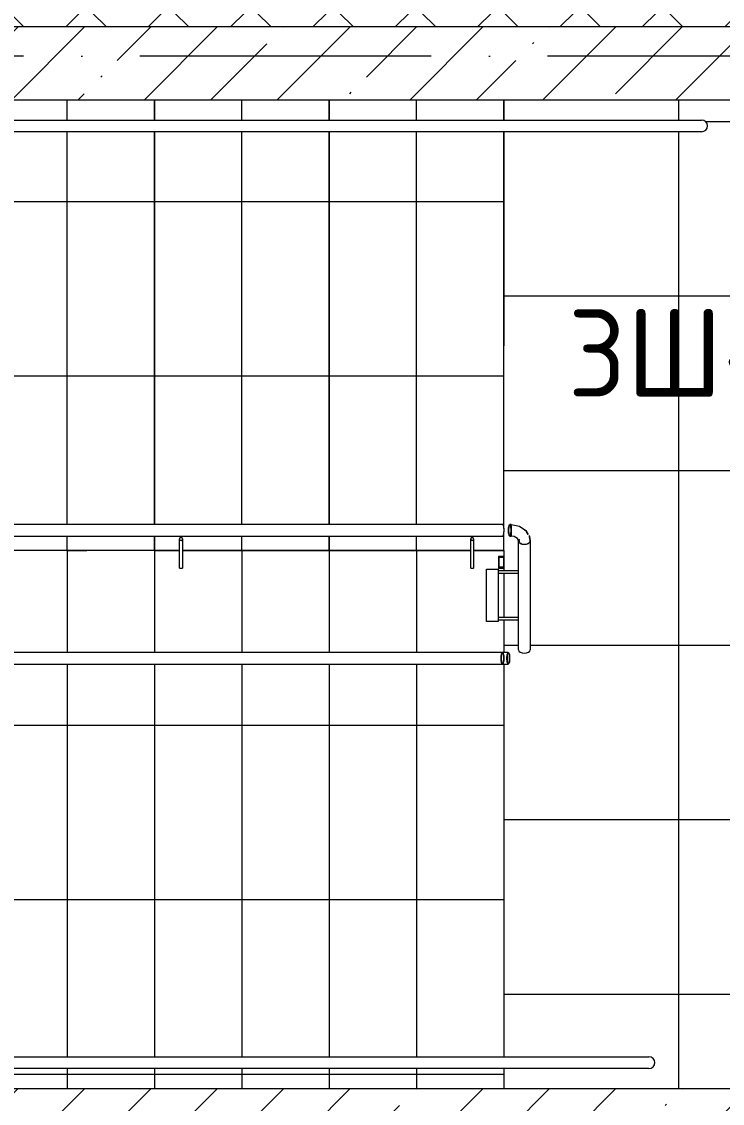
# Model space of a CAD drawing. Header units: millimetres. Extents: x -6467 to 106027, y -7090 to 195095.
# Drawn here: x 20143 to 22550, y 44031 to 47749 of the extents above; entities that cross this region are included whole.
import ezdxf

# ---------------------------------------------------------------- set-up
doc = ezdxf.new("R2010")
doc.units = ezdxf.units.MM
doc.linetypes.add('50_200_ШТРИХ_1Т_ш5_п1_п1_', pattern=[1400, 1000, -200, 0, -200])
for name, color, linetype, lineweight in [('A-WALL', 7, 'Continuous', 5), ('A-WALL-IDEN', 7, 'Continuous', 9), ('Ограждение', 7, 'Continuous', 9), ('Ограждение-1', 7, 'Continuous', 20)]:
    doc.layers.add(name, color=color, linetype=linetype, lineweight=lineweight)
for name, color, linetype, lineweight, true_color in [('S-STRS-1', 7, 'Continuous', 9, 0xaaaaaa), ('S-STRS-2', 7, 'Continuous', 5, 0xbfbfbf), ('Оси-3', 7, '50_200_ШТРИХ_1Т_ш5_п1_п1_', 9, 0xaaaaaa)]:
    doc.layers.add(name, color=color, linetype=linetype, lineweight=lineweight, true_color=true_color)
doc.styles.add('GOST Common', font='', dxfattribs={"height": 300})
doc.styles.get('GOST Common').set_extended_font_data('GOST Common')
pattern_1 = [(45, (0, 0), (-228.0985, 228.0985), []), (45, (228.1, 0), (-228.0985, 228.0985), [403.225, -80.645, 6.706, -73.939])]
pattern_2 = [(0, (21800, 45931.04), (0, 600), []), (90, (21800, 45931.04), (-600, 4e-14), [])]
pattern_3 = [(180, (17900, 45931.04), (7e-14, -600), []), (270, (17900, 45931.04), (600, 4e-14), [])]

# ---------------------------------------------------------------- blocks, each defined once
blk = doc.blocks.new('О_Элемент поручня_Пристенный_Двухуровневый_Труба_ГОСТ 87321 - О_Элемент поручня_Пристенный_Двухуровневый_Труба_ГОСТ 8732-78 2-21433407-АИ_План этажа Радиаторы_2')
at = {"layer": 'Ограждение'}
for p, q in [((-4640, 0), (280, 0)), ((280, -40), (-4640, -40))]:
    blk.add_line(p, q, dxfattribs=at)
for centre, start, end in [((-4640, -20), 90, 270), ((280, -20), 270, 90)]:
    blk.add_arc(centre, 20, start, end, dxfattribs=at)
blk = doc.blocks.new('О_Элемент ограждения_Обод_Труба_ГОСТ 8645-68 - О_Элемент ограждения_Обод_Труба_ГОСТ 8645-68-26169631-АИ_План этажа Радиаторы_2')
at = {"layer": 'Ограждение-1'}
for p, q in [((0, 20), (-20, 20)), ((-20, 20), (-20, -20)), ((-17, 17), (-3, 17)), ((-17, -17), (-17, 17)), ((-3, 17), (-3, -17)), ((0, -20), (0, 20)), ((-20, -20), (0, -20)), ((-3, -17), (-17, -17))]:
    blk.add_line(p, q, dxfattribs=at)
blk = doc.blocks.new('О_Кронштейн_Форма Г_Круг_ГОСТ 2590-2006 - О_Кронштейн_Форма Г_Круг_ГОСТ 2590-2006-18969516-АИ_План этажа Радиаторы_2')
at = {"layer": 'Ограждение'}
for p, q in [((21685.8, 45871), (21685.8, 45946)), ((21695.8, 45946), (21695.8, 45871)), ((21685.8, 45871), (21690.8, 45871)), ((21690.8, 45871), (21695.8, 45871))]:
    blk.add_line(p, q, dxfattribs=at)
at = {"layer": 'Ограждение', "flags": 128}
for points in [[(21685.8, 45946), (21685.8, 45962.4), (21685.8, 45970.8), (21685.8, 45971)], [(21695.8, 45971), (21695.8, 45964.9), (21695.8, 45949.6), (21695.8, 45946)]]:
    blk.add_lwpolyline(points, dxfattribs=at)
at = {"layer": 'Ограждение'}
for start, end in [(90, 270), (270, 90)]:
    blk.add_arc((21690.8, 45971), 5, start, end, dxfattribs=at)
blk = doc.blocks.new('О_Элемент поручня_Маршевый_Труба_ГОСТ 8732-78 - О_Элемент поручня_Маршевый_Труба_ГОСТ 8732-78-26169632-АИ_План этажа Радиаторы_2')
at = {"layer": 'Ограждение'}
for p, q in [((-13.2, 40), (-3902.6, 40)), ((-3902.6, 0), (-13.2, 0)), ((-3898.2, 20), (-3898.4, 24.4))]:
    blk.add_line(p, q, dxfattribs=at)
at = {"layer": 'Ограждение', "flags": 128}
for points in [[(-8.4, 20), (-8.6, 24.5), (-8.9, 28.7), (-9.5, 32.5), (-10.2, 35.6), (-11.1, 38), (-12.1, 39.5), (-13.2, 40)], [(-3902.6, 0), (-3903.7, 0.5), (-3904.7, 2), (-3905.6, 4.4), (-3906.3, 7.5)], [(-3905.9, 7.7), (-3905.1, 4.8), (-3904.2, 2.7), (-3903.1, 1.6), (-3902.1, 1.6), (-3901.1, 2.7)], [(-3897.9, 20), (-3898, 15.5), (-3898.4, 11.3), (-3898.9, 7.5), (-3899.7, 4.4), (-3900.6, 2), (-3901.6, 0.5), (-3902.6, 0)], [(-3900.1, 4.8), (-3899.3, 7.7), (-3898.7, 11.4), (-3898.4, 15.6), (-3898.2, 20)], [(-3898.4, 28.7), (-3898, 24.5), (-3897.9, 20)], [(-13.2, 0), (-12.1, 0.5), (-11.1, 2), (-10.2, 4.4), (-9.5, 7.5), (-8.9, 11.3), (-8.6, 15.5), (-8.4, 20)]]:
    blk.add_lwpolyline(points, dxfattribs=at)
blk = doc.blocks.new('О_Кронштейн_Форма Г_Круг_ГОСТ 2590-2006 - О_Кронштейн_Форма Г_Круг_ГОСТ 2590-2006-V142-АИ_План этажа Радиаторы_2')
at = {"layer": 'Ограждение'}
for p, q in [((17905.8, 45871), (17905.8, 45946)), ((17915.8, 45946), (17915.8, 45871)), ((17905.8, 45871), (17906, 45871)), ((17915.6, 45871), (17915.8, 45871))]:
    blk.add_line(p, q, dxfattribs=at)
at = {"layer": 'Ограждение', "flags": 128}
for points in [[(17905.8, 45946), (17905.8, 45962.4), (17905.8, 45970.8), (17905.8, 45971)], [(17915.8, 45971), (17915.8, 45964.9), (17915.8, 45949.6), (17915.8, 45946)]]:
    blk.add_lwpolyline(points, dxfattribs=at)
at = {"layer": 'Ограждение'}
for start, end in [(150, 195), (225, 240), (285, 45)]:
    blk.add_arc((17910.8, 45971), 5, start, end, dxfattribs=at)
blk = doc.blocks.new('О_Элемент поручня_выступ_Загиб слева_Труба_ГОСТ 8732-78 - О_Элемент поручня_выступ_Загиб слева_Труба_ГОСТ 8732-78-26129883-АИ_План этажа Радиаторы_2')
at = {"layer": 'Ограждение'}
for p, q in [((-4284.7, 40), (-4304.7, 40)), ((-4304.7, 0), (-4284.7, 0)), ((-390, 0), (-385.8, 0))]:
    blk.add_line(p, q, dxfattribs=at)
at = {"layer": 'Ограждение', "flags": 128}
for points in [[(-4309.4, 20), (-4309.3, 24.5), (-4309, 28.7), (-4308.4, 32.5), (-4307.7, 35.6), (-4306.8, 38), (-4305.8, 39.5), (-4304.7, 40)], [(-4303.2, 37.3), (-4304.2, 38.4), (-4305.2, 38.4), (-4306.3, 37.3), (-4307.2, 35.2), (-4308, 32.3), (-4308.6, 28.6), (-4309, 24.4), (-4309.1, 20)], [(-4304.7, 40), (-4303.7, 39.5), (-4302.7, 38), (-4301.8, 35.6), (-4301, 32.5), (-4300.5, 28.7), (-4300.1, 24.5), (-4300, 20)], [(-4304.7, 0), (-4305.8, 0.5), (-4306.8, 2), (-4307.7, 4.4), (-4308.4, 7.5), (-4309, 11.3), (-4309.3, 15.5), (-4309.4, 20)], [(-4309.1, 20), (-4309, 15.6), (-4308.6, 11.4), (-4308, 7.7), (-4307.2, 4.8), (-4306.3, 2.7), (-4305.2, 1.6), (-4304.2, 1.6), (-4303.2, 2.7)], [(-4300, 20), (-4300.1, 15.5), (-4300.5, 11.3), (-4301, 7.5), (-4301.8, 4.4), (-4302.7, 2), (-4303.7, 0.5), (-4304.7, 0)], [(-4300.4, 20), (-4300.5, 24.4), (-4300.9, 28.6), (-4301.5, 32.3), (-4302.2, 35.2)], [(-4302.2, 4.8), (-4301.5, 7.7), (-4300.9, 11.4), (-4300.5, 15.6), (-4300.4, 20)]]:
    blk.add_lwpolyline(points, dxfattribs=at)
blk = doc.blocks.new('О_Элемент поручня_Маршевый_Труба_ГОСТ 8732-78 - О_Элемент поручня_Маршевый_Труба_ГОСТ 8732-78-V191-АИ_План этажа Радиаторы_2')
at = {"layer": 'Ограждение'}
for p, q in [((-13.2, 40), (-3902.6, 40)), ((-3902.6, 0), (-13.2, 0))]:
    blk.add_line(p, q, dxfattribs=at)
at = {"layer": 'Ограждение', "flags": 128}
for points in [[(-3907.3, 20), (-3907.2, 24.5), (-3906.9, 28.7), (-3906.3, 32.5), (-3905.6, 35.6), (-3904.7, 38), (-3903.7, 39.5), (-3902.6, 40)], [(-3901.1, 37.3), (-3902.1, 38.4), (-3903.1, 38.4), (-3904.2, 37.3), (-3905.1, 35.2), (-3905.9, 32.3), (-3906.5, 28.6), (-3906.9, 24.4), (-3907, 20)], [(-3902.6, 40), (-3901.6, 39.5), (-3900.6, 38), (-3899.7, 35.6), (-3898.9, 32.5), (-3898.4, 28.7), (-3898, 24.5), (-3897.9, 20)], [(-8.4, 20), (-8.6, 24.5), (-8.9, 28.7), (-9.5, 32.5), (-10.2, 35.6), (-11.1, 38), (-12.1, 39.5), (-13.2, 40)], [(-3902.6, 0), (-3903.7, 0.5), (-3904.7, 2), (-3905.6, 4.4), (-3906.3, 7.5), (-3906.9, 11.3), (-3907.2, 15.5), (-3907.3, 20)], [(-3907, 20), (-3906.9, 15.6), (-3906.5, 11.4), (-3905.9, 7.7), (-3905.1, 4.8), (-3904.2, 2.7), (-3903.1, 1.6), (-3902.1, 1.6), (-3901.1, 2.7)], [(-3897.9, 20), (-3898, 15.5), (-3898.4, 11.3), (-3898.9, 7.5), (-3899.7, 4.4), (-3900.6, 2), (-3901.6, 0.5), (-3902.6, 0)], [(-3898.2, 20), (-3898.4, 24.4), (-3898.7, 28.6), (-3899.3, 32.3), (-3900.1, 35.2)], [(-3900.1, 4.8), (-3899.3, 7.7), (-3898.7, 11.4), (-3898.4, 15.6), (-3898.2, 20)], [(-13.2, 0), (-12.1, 0.5), (-11.1, 2), (-10.2, 4.4), (-9.5, 7.5), (-8.9, 11.3), (-8.6, 15.5), (-8.4, 20)]]:
    blk.add_lwpolyline(points, dxfattribs=at)
blk = doc.blocks.new('О_Кронштейн_Форма Г_Круг_ГОСТ 25901 - О_Кронштейн_Форма Г_Круг_ГОСТ 2590-2006 2-V419-АИ_План этажа Радиаторы_2')
at = {"layer": 'Ограждение'}
for p, q in [((21780, 45862.3), (21845, 45862.3)), ((21845, 45852.3), (21780, 45852.3)), ((21845, 45862.3), (21850.1, 45862.3)), ((21848.5, 45852.3), (21845, 45852.3))]:
    blk.add_line(p, q, dxfattribs=at)
blk = doc.blocks.new('О_Кронштейн_Форма Г_Круг_ГОСТ 25901 - О_Кронштейн_Форма Г_Круг_ГОСТ 2590-2006 2-V420-АИ_План этажа Радиаторы_2')
at = {"layer": 'Ограждение'}
for p, q in [((21780, 45702.3), (21845, 45702.3)), ((21845, 45702.3), (21850.6, 45702.3)), ((21845, 45692.3), (21780, 45692.3)), ((21848.5, 45692.3), (21845, 45692.3))]:
    blk.add_line(p, q, dxfattribs=at)
blk = doc.blocks.new('О_Элемент ограждения_Обод_Труба_ГОСТ 1 - О_Элемент ограждения_Обод_Труба_ГОСТ 8645-68 2-V123-АИ_План этажа Радиаторы_2')
at = {"layer": 'Ограждение'}
for p, q in [((-180, 20), (0, 20)), ((-180, -20), (-180, 20)), ((0, 20), (0, -20)), ((0, -20), (-180, -20))]:
    blk.add_line(p, q, dxfattribs=at)
blk = doc.blocks.new('О_Элемент поручня_Маршевый_Труба_ГОСТ 1 - О_Элемент поручня_Маршевый_Труба_ГОСТ 8732-78 2-26172344-АИ_План этажа Радиаторы_2')
at = {"layer": 'Ограждение'}
for p, q in [((-385.8, 40), (-11.6, 40)), ((-11.6, 0), (-385.8, 0))]:
    blk.add_line(p, q, dxfattribs=at)
for centre, major_axis, start_param, end_param in [((-385.8, 20), (0, 20), 0, 0.448799), ((-385.8, 20), (0, 20), 4.712389, 6.283185), ((-11.6, 20), (0, 20), 4.712389, 6.283185), ((-385.8, 20), (0, 20), 2.692794, 3.141593), ((-385.8, 20), (0, 18.5), 2.879793, 3.403392), ((-385.8, 20), (0, 20), 3.141593, 4.712389), ((-385.8, 20), (0, 18.5), 3.926991, 4.103643), ((-11.6, 20), (0, 20), 3.141593, 4.712389)]:
    blk.add_ellipse(centre, major_axis=major_axis, ratio=0.580703, start_param=start_param, end_param=end_param, dxfattribs=at)
blk = doc.blocks.new('О_Элемент поручня_Загиб_Труба_ГОСТ 1 - О_Элемент поручня_Загиб_Труба_ГОСТ 8732-78 2-V421-АИ_План этажа Радиаторы_2')
at = {"layer": 'Ограждение'}
for p, q in [((21825, 46021), (21825, 46017.3)), ((21825, 46017.3), (21825, 45989.4)), ((21871, 46001.5), (21873.3, 45999.9)), ((21825, 45989.4), (21825, 45985.6)), ((21825, 45985.6), (21825, 45981)), ((21825, 45982.5), (21825, 45984.2)), ((21876.5, 45995.4), (21881.4, 45986.8)), ((21886.6, 45977.9), (21887.5, 45971.4))]:
    blk.add_line(p, q, dxfattribs=at)
at = {"layer": 'Ограждение', "flags": 128}
for points in [[(21825, 46021), (21852.9, 46015.6), (21875, 46000.7), (21883.1, 45987)], [(21850, 45964.4), (21846.7, 45972.4), (21834.9, 45979.6), (21825, 45981)], [(21885.3, 45983.3), (21887.8, 45979.1), (21890, 45964.4)]]:
    blk.add_lwpolyline(points, dxfattribs=at)
at = {"layer": 'Ограждение'}
for major_axis, start_param, end_param in [((20, 0), 2.617994, 3.141593), ((20, 0), 3.141593, 6.283185), ((18.5, 0), 2.879793, 3.141593), ((18.5, 0), 3.141593, 3.403392), ((20, 0), 0, 0.261799), ((18.5, 0), 3.926991, 4.103643)]:
    blk.add_ellipse((21870, 45964.4), major_axis=major_axis, ratio=0.580703, start_param=start_param, end_param=end_param, dxfattribs=at)
blk = doc.blocks.new('О_Элемент поручня_Площадочный_Одноуровневый_ГОСТ 1 - О_Элемент поручня_Площадочный_Одноуровневый_ГОСТ 8732-78 2-26172346-АИ_План этажа Радиаторы_2')
at = {"layer": 'Ограждение'}
for p, q in [((4.7, 40), (0, 40)), ((0, 40), (0, 37.3)), ((0, 36), (0, 38.5)), ((0, 0.7), (0, 0)), ((0, 0), (4.7, 0))]:
    blk.add_line(p, q, dxfattribs=at)
at = {"layer": 'Ограждение', "flags": 128}
for points in [[(0, 20), (0.1, 24.5), (0.5, 28.7), (1, 32.5), (1.8, 35.6), (2.7, 38), (3.7, 39.5), (4.7, 40)], [(9.1, 20), (9, 24.4), (8.6, 28.6), (8, 32.3), (7.2, 35.2), (6.3, 37.3), (5.2, 38.4), (4.2, 38.4), (3.2, 37.3), (2.2, 35.2), (1.5, 32.3), (0.9, 28.6), (0.5, 24.4), (0.4, 20)], [(4.7, 40), (5.8, 39.5), (6.8, 38), (7.7, 35.6), (8.4, 32.5), (9, 28.7), (9.3, 24.5), (9.4, 20)], [(4.7, 0), (3.7, 0.5), (2.7, 2), (1.8, 4.4), (1, 7.5), (0.5, 11.3), (0.1, 15.5), (0, 18.9)], [(0.4, 20), (0.5, 15.6), (0.9, 11.4), (1.5, 7.7), (2.2, 4.8), (3.2, 2.7), (4.2, 1.6), (5.2, 1.6), (6.3, 2.7), (7.2, 4.8), (8, 7.7), (8.6, 11.4), (9, 15.6), (9.1, 20)], [(9.4, 20), (9.3, 15.5), (9, 11.3), (8.4, 7.5), (7.7, 4.4), (6.8, 2), (5.8, 0.5), (4.7, 0)]]:
    blk.add_lwpolyline(points, dxfattribs=at)

msp = doc.modelspace()

# ---------------------------------------------------------------- hatches: boundary and pattern name
at = {"layer": 'A-WALL'}
h = msp.add_hatch(dxfattribs=at)
h.set_pattern_fill('FP_125', color=256, style=0, pattern_type=2)
h.set_pattern_definition([(45, (0, 0), (-141.42136, 141.42136), []), (135, (0, 0), (-141.42136, -141.42136), [])])
h.paths.add_polyline_path([(23550, 47731), (23650, 47731), (23650, 47831), (15800, 47831), (15800, 47731), (22760.4, 47731)])
h.paths.add_polyline_path([(14800, 47731), (14800, 47831), (13465, 47831), (13465, 47731), (14455.5, 47731)])
h.paths.add_polyline_path([(5600, 47731), (5600, 47831), (-2450, 47831), (-2450, 47731), (2828.5, 47731)])
h = msp.add_hatch(dxfattribs=at)
h.set_pattern_fill('FP_1', color=256, style=0, pattern_type=2)
h.set_pattern_definition(pattern_1)
h.paths.add_polyline_path([(23050, 47481), (23550, 47481), (23550, 47731), (15800, 47731), (15800, 47481), (22760.4, 47481)])
h.paths.add_polyline_path([(14600, 47481), (14800, 47481), (14800, 47731), (14600, 47731), (14600, 47555.3)])
h = msp.add_hatch(dxfattribs=at)
h.set_pattern_fill('FP_1', color=256, style=0, pattern_type=2)
h.set_pattern_definition(pattern_1)
h.paths.add_polyline_path([(23050, 43831), (23050, 44081), (16670, 44081), (16670, 43831), (22760.4, 43831)])
h.paths.add_polyline_path([(14750, 43831), (15020, 43831), (15020, 44081), (14600, 44081), (14600, 43831), (14627.5, 43831)])
at = {"layer": 'S-STRS-2'}
h = msp.add_hatch(dxfattribs=at)
h.set_pattern_fill('FP_25', color=256, style=0, pattern_type=2)
h.set_pattern_definition(pattern_2)
h.paths.add_polyline_path([(20000, 45931), (20300, 45932.9), (20300, 45981), (20000, 45981)])
h.paths.add_polyline_path([(20000, 46021), (20300, 46021), (20300, 47371), (20000, 47371), (20000, 46084.3)])
h.paths.add_polyline_path([(20000, 47411), (20300, 47411), (20300, 47481), (20000, 47481)])
h = msp.add_hatch(dxfattribs=at)
h.set_pattern_fill('FP_25', color=256, style=0, pattern_type=2)
h.set_pattern_definition(pattern_2)
h.paths.add_polyline_path([(20300, 45931), (20600, 45932.9), (20600, 45981), (20300, 45981)])
h.paths.add_polyline_path([(20300, 46021), (20600, 46021), (20600, 47371), (20300, 47371), (20300, 46084.3)])
h.paths.add_polyline_path([(20300, 47411), (20600, 47411), (20600, 47481), (20300, 47481)])
h = msp.add_hatch(dxfattribs=at)
h.set_pattern_fill('FP_25', color=256, style=0, pattern_type=2)
h.set_pattern_definition(pattern_2)
h.paths.add_polyline_path([(20695.6, 45931), (20900, 45931), (20900, 45981), (20600, 45981), (20600, 45931), (20686, 45931), (20687.2, 45946), (20695.6, 45946)])
h.paths.add_polyline_path([(20690.8, 45955), (20686.5, 45957.3), (20687.2, 45961), (20695.1, 45957.3), (20693.3, 45955.1), (20690.9, 45955)])
h.paths.add_polyline_path([(20690.8, 45966), (20686.5, 45971), (20690.8, 45976), (20694, 45973.9), (20691.1, 45966.9)])
h.paths.add_polyline_path([(20684.2, 46021), (20900, 46021), (20900, 47371), (20600, 47371), (20600, 46021)])
h.paths.add_polyline_path([(20900, 47411), (20900, 47481), (20600, 47481), (20600, 47411)])
h = msp.add_hatch(dxfattribs=at)
h.set_pattern_fill('FP_25', color=256, style=0, pattern_type=2)
h.set_pattern_definition(pattern_2)
h.paths.add_polyline_path([(20900, 45931), (21200, 45931), (21200, 45981), (20900, 45981)])
h.paths.add_polyline_path([(21099.4, 46021), (21200, 46021), (21200, 47371), (20900, 47371), (20900, 46021)])
h.paths.add_polyline_path([(21200, 47411), (21200, 47481), (20900, 47481), (20900, 47411), (21099.4, 47411)])
h = msp.add_hatch(dxfattribs=at)
h.set_pattern_fill('FP_25', color=256, style=0, pattern_type=2)
h.set_pattern_definition(pattern_2)
h.paths.add_polyline_path([(21200, 45931), (21500, 45931), (21500, 45981), (21200, 45981)])
h.paths.add_polyline_path([(21200, 46021), (21500, 46021), (21500, 47371), (21200, 47371), (21200, 46147.4)])
h.paths.add_polyline_path([(21200, 47411), (21500, 47411), (21500, 47481), (21200, 47481)])
h = msp.add_hatch(dxfattribs=at)
h.set_pattern_fill('FP_25', color=256, style=0, pattern_type=2)
h.set_pattern_definition(pattern_2)
h.paths.add_polyline_path([(21695.6, 45931), (21800, 45931), (21798.4, 45985.4), (21795.5, 45981), (21500, 45981), (21500, 45931), (21686, 45931), (21687.2, 45946), (21695.6, 45946)])
h.paths.add_polyline_path([(21690.8, 45955), (21686.5, 45957.3), (21687.2, 45961), (21695.1, 45957.3), (21693.3, 45955.1), (21690.9, 45955)])
h.paths.add_polyline_path([(21690.8, 45966), (21686.5, 45971), (21690.8, 45976), (21694, 45973.9), (21691.1, 45966.9)])
h.paths.add_polyline_path([(21800, 46006.8), (21800, 47371), (21500, 47371), (21500, 46021), (21797.6, 46019.1), (21799.8, 46009.7)])
h.paths.add_polyline_path([(21500, 47411), (21800, 47411), (21800, 47481), (21500, 47481)])
h = msp.add_hatch(dxfattribs=at)
h.set_pattern_fill('FP_24', color=256, style=0, pattern_type=2)
h.set_pattern_definition([(180, (21800, 45006.04), (7e-14, -600), []), (270, (21800, 45006.04), (600, 4e-14), [])])
h.paths.add_polyline_path([(21800, 44081), (23300, 44081), (23300, 47241), (23050, 47241), (23050, 47481), (21800, 47481), (21800, 47411), (22484.1, 47410.4), (22488.9, 47408.4), (22498.3, 47396.2), (22496.3, 47381), (22484.1, 47371.7), (22478.9, 47371), (21800, 47371), (21800.8, 45862.1), (21845, 45860.8), (21845, 45852.4), (21800, 45852.4), (21800, 45702.1), (21845, 45700.8), (21845, 45692.4), (21800, 45692.4), (21800, 45581.1), (21815.7, 45579), (21818, 45573.4), (21818.9, 45556.3), (21815.6, 45543.1), (21810.5, 45541.1), (21800, 45541.1), (21800, 44191), (22303.1, 44190.4), (22312.1, 44185.2), (22317.3, 44176.2), (22315.3, 44161), (22303.1, 44151.7), (22298, 44151), (21800, 44151)])
h.paths.add_polyline_path([(21870.2, 46004.3), (21875.6, 45993.7), (21878.2, 45989.9), (21872.7, 46000.9), (21870.5, 46003.9)])
h.paths.add_polyline_path([(21889.5, 45587.6), (21883.1, 45581.4), (21874.5, 45578.8), (21860, 45580.2), (21852, 45585.1), (21850, 45590.2), (21852.1, 45967.2), (21852.5, 45970.8), (21845.5, 45976.5), (21825, 45987.9), (21817.2, 45987.9), (21815.9, 46001.1), (21818.3, 46016.1), (21825, 46016.2), (21826.1, 46019.7), (21848.1, 46016.1), (21865.2, 46008.3), (21880.6, 45993.2), (21885.2, 45983.5), (21890, 45964.4), (21890, 45590.2)])
h.paths.add_polyline_path([(23110, 47301), (23300, 47301), (23300, 47481), (23110, 47479)])
h = msp.add_hatch(dxfattribs=at)
h.set_pattern_fill('FP_26', color=256, style=0, pattern_type=2)
h.set_pattern_definition(pattern_3)
h.paths.add_polyline_path([(20061.4, 44081), (20300, 44081), (20300, 44151), (20028.7, 44151)])
h.paths.add_polyline_path([(20061.4, 44191), (20300, 44191), (20300, 45541.1), (20000, 45541.1), (20000, 44212.7), (20010.1, 44191)])
h.paths.add_polyline_path([(20000, 45581.1), (20300, 45581.1), (20300, 45931), (20000, 45931), (20000, 45674.1)])
h = msp.add_hatch(dxfattribs=at)
h.set_pattern_fill('FP_26', color=256, style=0, pattern_type=2)
h.set_pattern_definition(pattern_3)
h.paths.add_polyline_path([(20300, 44081), (20600, 44081), (20600, 44151), (20300, 44151)])
h.paths.add_polyline_path([(20600, 44191), (20600, 45541.1), (20300, 45541.1), (20300, 44191)])
h.paths.add_polyline_path([(20300, 45581.1), (20600, 45581.1), (20600, 45931), (20300, 45931), (20300, 45674.1)])
h = msp.add_hatch(dxfattribs=at)
h.set_pattern_fill('FP_26', color=256, style=0, pattern_type=2)
h.set_pattern_definition(pattern_3)
h.paths.add_polyline_path([(20600, 44081), (20900, 44081), (20900, 44151), (20600, 44151)])
h.paths.add_polyline_path([(20600, 44191), (20900, 44191), (20900, 45541.1), (20600, 45541.1), (20600, 44739.5)])
h.paths.add_polyline_path([(20600, 45581.1), (20900, 45581.1), (20900, 45931), (20695.6, 45931), (20694.3, 45871), (20686, 45871), (20684.2, 45931), (20600, 45931), (20600, 45674.1)])
h = msp.add_hatch(dxfattribs=at)
h.set_pattern_fill('FP_26', color=256, style=0, pattern_type=2)
h.set_pattern_definition(pattern_3)
h.paths.add_polyline_path([(21200, 44081), (21200, 44151), (20900, 44151), (20900, 44081), (21099.4, 44081)])
h.paths.add_polyline_path([(21200, 44191), (21200, 45541.1), (20900, 45541.1), (20900, 44191), (21099.4, 44191)])
h.paths.add_polyline_path([(21099.4, 45581.1), (21200, 45581.1), (21200, 45931), (20900, 45931), (20900, 45581.1)])
h = msp.add_hatch(dxfattribs=at)
h.set_pattern_fill('FP_26', color=256, style=0, pattern_type=2)
h.set_pattern_definition(pattern_3)
h.paths.add_polyline_path([(21200, 44081), (21500, 44081), (21500, 44151), (21200, 44151)])
h.paths.add_polyline_path([(21500, 44191), (21500, 45541.1), (21200, 45541.1), (21200, 44191)])
h.paths.add_polyline_path([(21200, 45581.1), (21500, 45581.1), (21500, 45931), (21200, 45931), (21200, 45674.1)])
h = msp.add_hatch(dxfattribs=at)
h.set_pattern_fill('FP_26', color=256, style=0, pattern_type=2)
h.set_pattern_definition(pattern_3)
h.paths.add_polyline_path([(21500, 44081), (21800, 44081), (21800, 44151), (21500, 44151)])
h.paths.add_polyline_path([(21500, 44191), (21800, 44191), (21799.1, 45541.1), (21500, 45541.1), (21500, 44739.5)])
h.paths.add_polyline_path([(21799.1, 45581.1), (21800, 45581.1), (21798.6, 45692.4), (21780, 45692.4), (21780, 45687.3), (21740, 45687.3), (21740, 45867.3), (21780, 45867.3), (21780.8, 45862.1), (21800, 45862.1), (21797.8, 45871), (21780.8, 45871), (21780.8, 45911), (21800, 45911), (21797.8, 45931), (21695.6, 45931), (21694.3, 45871), (21686, 45871), (21686, 45931), (21500, 45931), (21500, 45581.1), (21799, 45581.1)])
h.paths.add_polyline_path([(21791.8, 45702.1), (21800, 45702.1), (21797.8, 45852.4), (21780, 45852.4), (21780, 45702.1), (21791, 45702.1)])
h.paths.add_polyline_path([(21797.8, 45874), (21797.8, 45908), (21783.8, 45908), (21783.8, 45874)])

# ---------------------------------------------------------------- linework, layer by layer
at = {"layer": 'A-WALL'}
for p, q in [((23550, 47731), (15800, 47731)), ((15800, 47481), (23300, 47481)), ((23050, 44081), (17120, 44081))]:
    msp.add_line(p, q, dxfattribs=at)
at = {"layer": 'S-STRS-1'}
for p, q in [((20300, 47411), (20300, 47481)), ((20300, 47411), (20300, 47481)), ((20600, 47411), (20600, 47481)), ((20600, 47411), (20600, 47481)), ((20900, 47411), (20900, 47481)), ((20900, 47411), (20900, 47481)), ((21200, 47411), (21200, 47481)), ((21200, 47411), (21200, 47481)), ((21500, 47411), (21500, 47481)), ((21500, 47411), (21500, 47481)), ((21800, 47411), (21800, 47481)), ((21800, 47411), (21800, 47481)), ((20300, 46020.5), (20300, 47371)), ((20300, 46020.5), (20300, 47371)), ((20600, 46020.5), (20600, 47371)), ((20600, 46020.5), (20600, 47371)), ((20900, 46020.5), (20900, 47371)), ((20900, 46020.5), (20900, 47371)), ((21200, 46020.5), (21200, 47371)), ((21200, 46020.5), (21200, 47371)), ((21500, 46020.5), (21500, 47371)), ((21500, 46020.5), (21500, 47371)), ((21800, 46006.8), (21800, 47371)), ((21800, 46006.8), (21800, 47371)), ((20300, 45931), (20300, 45981.5)), ((20300, 45931), (20300, 45981.5)), ((20600, 45931), (20600, 45981.5)), ((20600, 45931), (20600, 45981.5)), ((20900, 45931), (20900, 45981.5)), ((20900, 45931), (20900, 45981.5)), ((21200, 45931), (21200, 45981.5)), ((21200, 45931), (21200, 45981.5)), ((21500, 45931), (21500, 45981.5)), ((21500, 45931), (21500, 45981.5)), ((21800, 45931), (21800, 45995.3)), ((21800, 45931), (21800, 45995.3)), ((20300, 45931), (20000, 45931)), ((20600, 45931), (20300, 45931)), ((20300, 45931), (20300, 45580.6)), ((20300, 45931), (20300, 45580.6)), ((20686.6, 45931), (20600, 45931)), ((20600, 45931), (20600, 45580.6)), ((20600, 45931), (20600, 45580.6)), ((20900, 45931), (20695.1, 45931)), ((21200, 45931), (20900, 45931)), ((20900, 45931), (20900, 45580.6)), ((20900, 45931), (20900, 45580.6)), ((21500, 45931), (21200, 45931)), ((21200, 45931), (21200, 45580.6)), ((21200, 45931), (21200, 45580.6)), ((21686.6, 45931), (21500, 45931)), ((21500, 45931), (21500, 45580.6)), ((21500, 45931), (21500, 45580.6)), ((21800, 45931), (21695.1, 45931)), ((21800, 45931), (21800, 45911)), ((21800, 45931), (21800, 45911)), ((21800, 45871), (21800, 45861.6)), ((21800, 45871), (21800, 45861.6)), ((21800, 45853.2), (21800, 45701.6)), ((21800, 45853.2), (21800, 45701.6)), ((21800, 45693.2), (21800, 45581.1)), ((21800, 45693.2), (21800, 45581.1)), ((20300, 45541.6), (20300, 44191)), ((20300, 45541.6), (20300, 44191)), ((20600, 45541.7), (20600, 44191)), ((20600, 45541.7), (20600, 44191)), ((20900, 45541.6), (20900, 44191)), ((20900, 45541.6), (20900, 44191)), ((21200, 45541.6), (21200, 44191)), ((21200, 45541.6), (21200, 44191)), ((21500, 45541.6), (21500, 44191)), ((21500, 45541.6), (21500, 44191)), ((21800, 45541.1), (21800, 44191)), ((21800, 45541.1), (21800, 44191)), ((20300, 44151), (20300, 44081)), ((20300, 44151), (20300, 44081)), ((20600, 44151), (20600, 44081)), ((20600, 44151), (20600, 44081)), ((20900, 44151), (20900, 44081)), ((20900, 44151), (20900, 44081)), ((21200, 44151), (21200, 44081)), ((21200, 44151), (21200, 44081)), ((21500, 44151), (21500, 44081)), ((21500, 44151), (21500, 44081)), ((21800, 44151), (21800, 44081)), ((21800, 44151), (21800, 44081))]:
    msp.add_line(p, q, dxfattribs=at)
at = {"layer": 'Оси-3'}
msp.add_line((25750, 47631), (-5267.3, 47631), dxfattribs=at)

# ---------------------------------------------------------------- block references
at = {"layer": 'Ограждение'}
for name, p in [('О_Элемент поручня_Пристенный_Двухуровневый_Труба_ГОСТ 87321 - О_Элемент поручня_Пристенный_Двухуровневый_Труба_ГОСТ 8732-78 2-21433407-АИ_План этажа Радиаторы_2', (22198.9, 47411)), ('О_Элемент поручня_Маршевый_Труба_ГОСТ 8732-78 - О_Элемент поручня_Маршевый_Труба_ГОСТ 8732-78-26169632-АИ_План этажа Радиаторы_2', (21808.7, 45981)), ('О_Элемент поручня_Загиб_Труба_ГОСТ 1 - О_Элемент поручня_Загиб_Труба_ГОСТ 8732-78 2-V421-АИ_План этажа Радиаторы_2', (0, 0)), ('О_Кронштейн_Форма Г_Круг_ГОСТ 2590-2006 - О_Кронштейн_Форма Г_Круг_ГОСТ 2590-2006-V142-АИ_План этажа Радиаторы_2', (2780, 0)), ('О_Кронштейн_Форма Г_Круг_ГОСТ 2590-2006 - О_Кронштейн_Форма Г_Круг_ГОСТ 2590-2006-18969516-АИ_План этажа Радиаторы_2', (-1000, 0)), ('О_Кронштейн_Форма Г_Круг_ГОСТ 2590-2006 - О_Кронштейн_Форма Г_Круг_ГОСТ 2590-2006-18969516-АИ_План этажа Радиаторы_2', (0, 0)), ('О_Элемент ограждения_Обод_Труба_ГОСТ 8645-68 - О_Элемент ограждения_Обод_Труба_ГОСТ 8645-68-26169631-АИ_План этажа Радиаторы_2', (21800.8, 45891)), ('О_Кронштейн_Форма Г_Круг_ГОСТ 25901 - О_Кронштейн_Форма Г_Круг_ГОСТ 2590-2006 2-V419-АИ_План этажа Радиаторы_2', (0, 0)), ('О_Кронштейн_Форма Г_Круг_ГОСТ 25901 - О_Кронштейн_Форма Г_Круг_ГОСТ 2590-2006 2-V420-АИ_План этажа Радиаторы_2', (0, 0))]:
    msp.add_blockref(name, p, dxfattribs=at)
for name, p, rotation in [('О_Элемент поручня_Площадочный_Одноуровневый_ГОСТ 1 - О_Элемент поручня_Площадочный_Одноуровневый_ГОСТ 8732-78 2-26172346-АИ_План этажа Радиаторы_2', (21825, 46021), 180), ('О_Элемент поручня_Маршевый_Труба_ГОСТ 1 - О_Элемент поручня_Маршевый_Труба_ГОСТ 8732-78 2-26172344-АИ_План этажа Радиаторы_2', (21850, 45578.5), 270.0000000000001), ('О_Элемент ограждения_Обод_Труба_ГОСТ 1 - О_Элемент ограждения_Обод_Труба_ГОСТ 8645-68 2-V123-АИ_План этажа Радиаторы_2', (21760, 45687.3), 270.0000000000001), ('О_Элемент поручня_выступ_Загиб слева_Труба_ГОСТ 8732-78 - О_Элемент поручня_выступ_Загиб слева_Труба_ГОСТ 8732-78-26129883-АИ_План этажа Радиаторы_2', (17510, 45581.1), 180), ('О_Элемент поручня_Маршевый_Труба_ГОСТ 8732-78 - О_Элемент поручня_Маршевый_Труба_ГОСТ 8732-78-V191-АИ_План этажа Радиаторы_2', (17892.1, 45581.1), 180), ('О_Элемент поручня_Пристенный_Двухуровневый_Труба_ГОСТ 87321 - О_Элемент поручня_Пристенный_Двухуровневый_Труба_ГОСТ 8732-78 2-21433407-АИ_План этажа Радиаторы_2', (17658, 44151), 180)]:
    msp.add_blockref(name, p, dxfattribs=dict(at, rotation=rotation))

# ---------------------------------------------------------------- texts
at = {"layer": 'A-WALL-IDEN', "insert": (22594.1, 46760), "char_height": 300, "width": 1190, "attachment_point": 2, "line_spacing_factor": 1.022766, "style": 'GOST Common'}
msp.add_mtext('\\pxqc,t0.26667,0.53333,0.8,1.06667,1.33333,1.6,1.86667,2.13333,2.4,2.66667,2.93333,3.2,3.46667,3.73333,4,4.26667,4.53333,4.8,5.06667,5.33333,5.6,5.86667,6.13333,6.4,6.66667,6.93333,7.2,7.46667,7.73333,8,8.26667,8.53333;{ЗШ-2.1}', dxfattribs=at)

doc.saveas('drawing.dxf')
